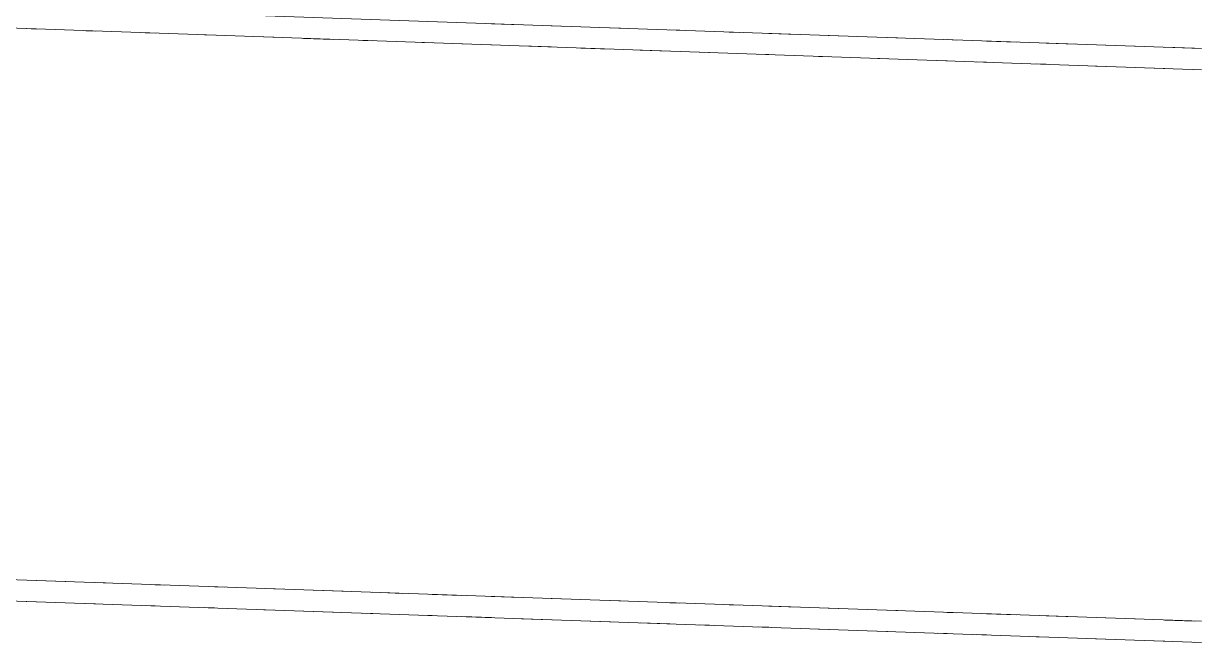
# Model space of a CAD drawing. Header units: metres. Extents: x 10 to 831, y 10 to 584.
# Drawn here: x 420.27 to 450, y 444.65 to 460.28 of the extents above; entities that cross this region are included whole.
import ezdxf

# ---------------------------------------------------------------- set-up
doc = ezdxf.new("R2010")
doc.units = ezdxf.units.M
doc.layers.add('VIS', color=8, linetype='Continuous', lineweight=13)

msp = doc.modelspace()

# ---------------------------------------------------------------- linework, layer by layer
at = {"layer": 'VIS'}
for p, q in [((30, 474.352), (450, 459.652)), ((450, 459.117), (30, 473.817)), ((432.834, 460.252), (432.084, 460.279)), ((433.834, 460.217), (433.584, 460.226)), ((420.34, 460.155), (420.589, 460.146)), ((421.839, 460.102), (422.089, 460.094)), ((423.339, 460.05), (423.588, 460.041)), ((424.838, 459.998), (425.087, 459.988)), ((426.337, 459.945), (426.587, 459.936)), ((435.333, 460.165), (435.083, 460.174)), ((436.832, 460.113), (436.583, 460.121)), ((438.332, 460.06), (438.082, 460.069)), ((439.831, 460.007), (439.081, 460.034)), ((440.83, 459.972), (440.581, 459.981)), ((442.33, 459.92), (442.08, 459.929)), ((30, 459.887), (450, 445.187)), ((427.337, 459.91), (428.087, 459.884)), ((428.836, 459.857), (429.086, 459.849)), ((430.335, 459.805), (430.585, 459.796)), ((431.335, 459.77), (432.084, 459.744)), ((432.834, 459.717), (433.584, 459.692)), ((434.333, 459.665), (435.083, 459.639)), ((443.829, 459.868), (443.579, 459.877)), ((445.329, 459.816), (444.579, 459.841)), ((446.828, 459.763), (446.079, 459.789)), ((448.327, 459.711), (447.577, 459.736)), ((449.826, 459.658), (449.077, 459.684)), ((450, 444.652), (30, 459.352)), ((435.833, 459.613), (436.583, 459.587)), ((437.332, 459.56), (437.582, 459.552)), ((438.831, 459.507), (439.081, 459.499)), ((440.331, 459.455), (440.581, 459.447)), ((441.83, 459.402), (442.08, 459.394)), ((443.33, 459.35), (443.579, 459.341)), ((444.329, 459.315), (444.579, 459.307)), ((445.828, 459.263), (446.079, 459.254)), ((447.328, 459.211), (447.577, 459.202)), ((448.827, 459.158), (449.077, 459.149)), ((449.826, 459.123), (450, 459.117)), ((421.339, 446.19), (420.589, 446.216)), ((422.339, 446.155), (422.089, 446.163)), ((423.838, 446.103), (423.588, 446.111)), ((425.337, 446.05), (425.087, 446.058)), ((426.837, 445.998), (426.587, 446.006)), ((428.336, 445.945), (427.587, 445.971)), ((420.34, 445.69), (420.589, 445.681)), ((429.835, 445.892), (429.086, 445.919)), ((431.335, 445.84), (430.585, 445.866)), ((432.834, 445.788), (432.084, 445.814)), ((433.834, 445.752), (433.584, 445.762)), ((435.333, 445.7), (435.083, 445.709)), ((436.832, 445.648), (436.583, 445.656)), ((421.839, 445.637), (422.089, 445.628)), ((423.339, 445.585), (423.588, 445.576)), ((424.838, 445.533), (425.087, 445.524)), ((426.337, 445.48), (426.587, 445.471)), ((427.337, 445.445), (428.087, 445.418)), ((428.836, 445.392), (429.086, 445.384)), ((438.332, 445.595), (438.082, 445.604)), ((439.831, 445.543), (439.081, 445.569)), ((440.83, 445.507), (440.581, 445.517)), ((442.33, 445.455), (442.08, 445.464)), ((443.829, 445.403), (443.579, 445.411)), ((445.329, 445.351), (444.579, 445.377)), ((430.335, 445.34), (430.585, 445.332)), ((431.335, 445.305), (432.084, 445.279)), ((432.834, 445.252), (433.584, 445.226)), ((434.333, 445.2), (435.083, 445.174)), ((435.833, 445.147), (436.583, 445.121)), ((437.332, 445.095), (437.582, 445.087)), ((446.828, 445.298), (446.079, 445.324)), ((448.327, 445.245), (447.577, 445.272)), ((449.826, 445.193), (449.077, 445.219)), ((438.831, 445.043), (439.081, 445.034)), ((440.331, 444.99), (440.581, 444.981)), ((441.83, 444.938), (442.08, 444.929)), ((443.33, 444.885), (443.579, 444.876)), ((444.329, 444.85), (444.579, 444.841)), ((445.828, 444.798), (446.079, 444.789)), ((447.328, 444.745), (447.577, 444.736)), ((448.827, 444.693), (449.077, 444.684)), ((449.826, 444.658), (450, 444.652))]:
    msp.add_line(p, q, dxfattribs=at)

doc.saveas('drawing.dxf')
